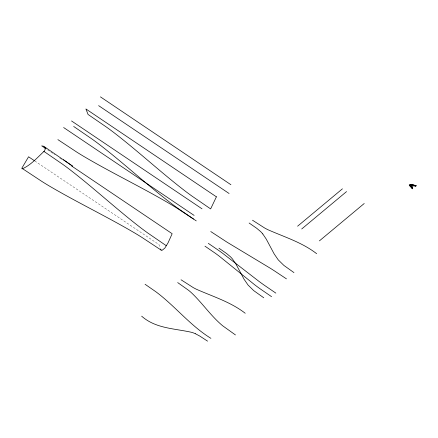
<?xml version="1.0" encoding="UTF-8"?>
<svg xmlns="http://www.w3.org/2000/svg" width="438" height="438" viewBox="0 0 438 438"><rect width="100%" height="100%" fill="white"/><g stroke="black" fill="none" stroke-linecap="round" stroke-linejoin="round"><path stroke-width="0.33" stroke-dasharray="2.19 1.64" d="M47.665 149.873L49.844 151.34M50.928 152.074L54.734 154.636M59.842 158.074L62.108 159.602M34.821 160.981L159.054 244.639L159.81 247.957"/><path stroke-width="0.66" d="M160.209 248.959L161.2 250.142L162.246 250.218L164.891 248.017L168.055 242.816L172.161 233.711L71.586 165.98M34.252 160.598L28.579 156.777L21.993 167.951A2.228 0.772 -56 0 0 22.092 168.909C30.184 165.515 36.6 158.425 42.935 152.391C46.258 150.261 46.094 145.805 41.687 145.849L46.039 148.778M297.61 226.2L342.428 188.822M301.727 228.97L346.551 191.592M319.406 240.878L364.23 203.495M415.788 186.019L413.209 185.898A2.831 2.031 11.6 0 0 412.481 186.172L411.753 186.774L412.158 187.579A19.261 13.835 11.6 0 1 412.574 188.258L412.744 188.554M415.848 185.969L413.406 185.575L411.791 185.876A2.382 1.708 11.6 0 0 411.419 186.117L411.249 186.593L411.879 187.469A24.961 17.925 11.6 0 1 412.684 188.608M415.974 185.86C413.992 185.126 407.345 183.949 411.736 187.628A20.487 14.717 11.6 0 1 412.558 188.712M415.914 185.915L412.826 185.34L410.762 185.816A0.575 0.416 11.6 0 0 410.696 186.09L411.873 187.661A24.566 17.646 11.6 0 1 412.618 188.658M416.04 185.811C414.627 185.044 407.099 183.478 410.866 186.758A25.273 18.15 11.6 0 1 412.131 188.274L412.492 188.762M416.1 185.756C413.401 184.891 405.462 182.569 411.348 187.442A23.28 16.715 11.6 0 1 412.432 188.816M195.392 333.734L199.75 336.05L207.568 341.142M193.519 219.06L177.22 208.329A287.7 206.605 11.6 0 0 170.426 204.152C142 187.376 112.15 173.147 83.718 156.371A287.7 206.605 11.6 0 1 76.924 152.194L57.887 139.623M100.433 96.858L230.908 184.721M98.627 105.646L229.101 193.508M316.652 253.69C302.121 242.406 284.432 237.029 267.853 229.687A33.074 14.744 23.4 0 1 264.59 227.963L252.491 220.21M249.129 223.013L256.761 228.318L260.446 231.423A33.074 29.428 -12 0 1 262.767 233.93M71.536 120.954L202.011 208.816M293.964 272.611L283.906 265.433L278.223 259.844L274.177 253.936L266.277 239.148L262.767 233.93M73.677 126.456L92.385 139.3A287.7 206.605 11.6 0 1 98.654 143.921C123.505 162.963 146.429 184.393 171.28 203.435A287.7 206.605 11.6 0 0 177.554 208.055L196.257 220.9M63.641 127.54L194.116 215.403M286.463 278.869L274.451 270.892A57.728 7.764 31.1 0 0 270.317 268.253L227.152 242.258L210.755 231.543M218.94 248.187L226.572 253.498L230.257 256.602A33.074 29.428 -12 0 1 232.578 259.104L236.087 264.322L243.988 279.115L248.034 285.023L253.711 290.613L263.775 297.791M208.324 243.369L218.376 250.229A145.881 77.351 47.3 0 1 222.816 253.427L258.94 281.344A187.957 99.661 47.3 0 0 264.076 285.056L275.841 293.11M204.968 246.172L214.998 253.044A145.164 101.364 55 0 1 219.389 256.279L254.752 284.842A187.031 130.601 55 0 0 259.827 288.598L271.565 296.674M43.827 151.345L62.535 164.19A287.7 206.605 11.6 0 1 68.81 168.811C93.661 187.853 116.579 209.282 141.436 228.329A287.7 206.605 11.6 0 0 147.705 232.95L166.413 245.795M161.2 250.142L142.164 237.571A287.7 206.605 11.6 0 0 135.369 233.388C106.938 216.613 77.088 202.383 48.662 185.613A287.7 206.605 11.6 0 1 41.867 181.431L22.831 168.86M245.22 313.269C230.689 301.985 212.999 296.603 196.421 289.261A33.074 14.744 23.4 0 1 193.158 287.542L181.053 279.783M177.697 282.587L188.554 290.295A71.597 66.768 -38.3 0 1 191.499 292.825C201.464 302.247 209.342 313.635 219.427 322.943A92.653 86.406 -38.3 0 0 222.832 325.899L235.452 334.939M145.066 284.267L155.567 291.544A84.934 37.871 23.4 0 1 159.257 294.352C176.985 308.429 191.51 326.387 210.924 338.344M141.655 316.17C155.808 328.741 174.724 328.401 192.047 332.426A33.074 29.428 -12 0 1 195.392 333.734M44.599 146.867L72.352 165.991M72.352 166.002L63.526 159.75M216.394 196.826L210.64 208.91L191.932 196.06A287.7 206.605 11.6 0 1 185.663 191.444C160.812 172.397 137.888 150.968 113.037 131.926A287.7 206.605 11.6 0 0 106.763 127.305L88.06 114.46L85.914 108.963L216.394 196.826"/></g></svg>
